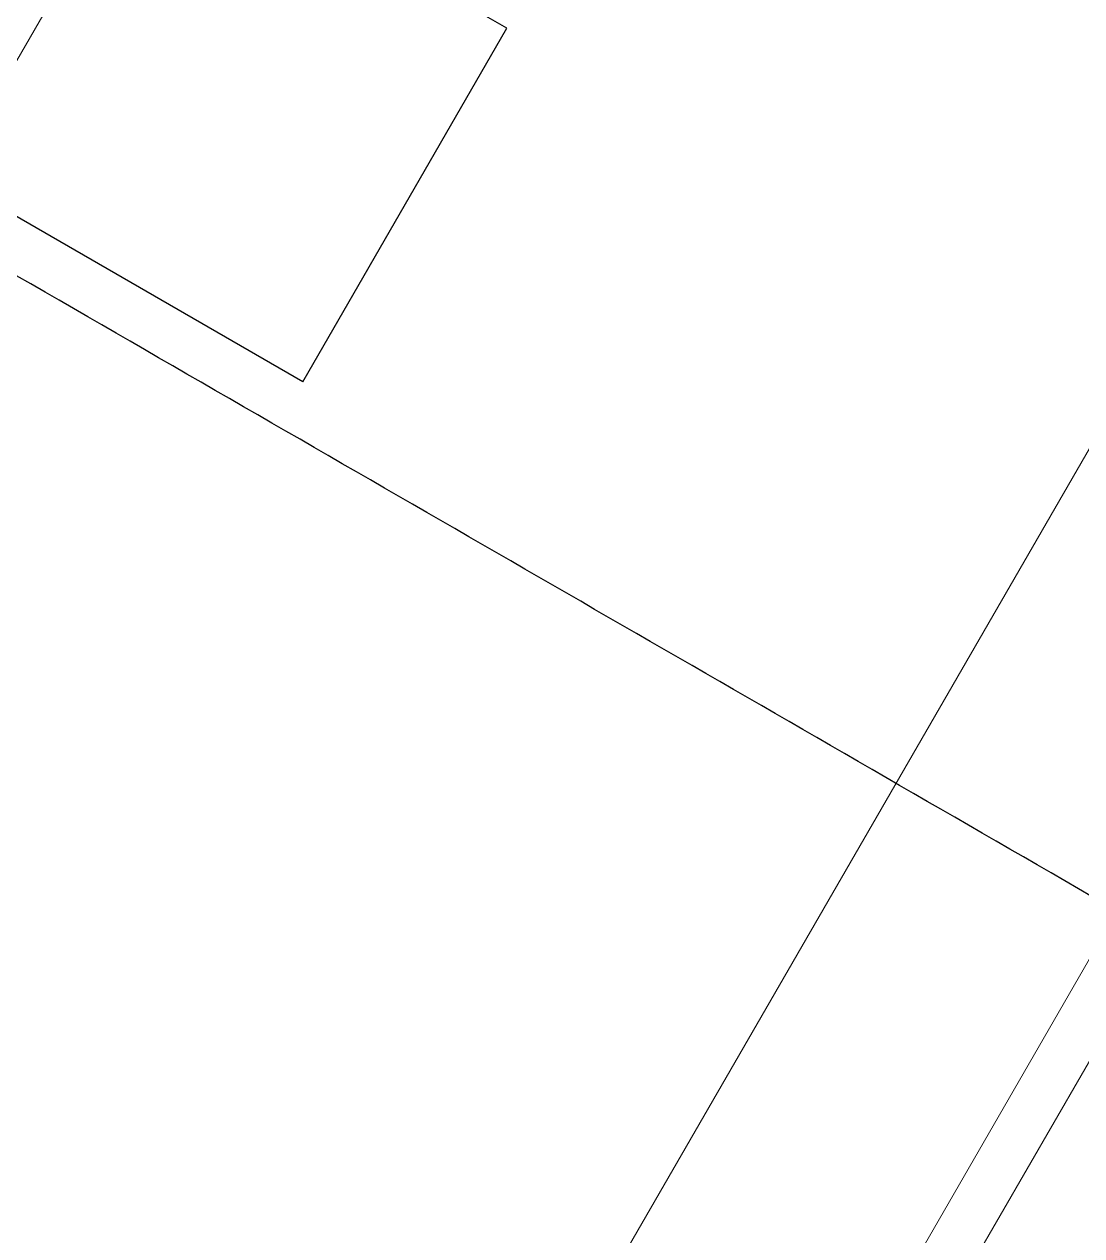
# Model space of a CAD drawing. Header units: millimetres. Extents: x 861 to 27901, y 673 to 17923.
# Drawn here: x 11334.85 to 11343.07, y 7006.65 to 7016.06 of the extents above; entities that cross this region are included whole.
import ezdxf

# ---------------------------------------------------------------- set-up
doc = ezdxf.new("R2010")
doc.units = ezdxf.units.MM
doc.header["$LTSCALE"] = 33.3
doc.linetypes.add('HIDDEN', pattern=[1.905, 1.27, -0.635])

msp = doc.modelspace()

# ---------------------------------------------------------------- linework, layer by layer
at = {"color": 1, "linetype": 'HIDDEN', "lineweight": 18}
for p, q in [((11325.1713, 6981.6657), (11359.8588, 7041.7462)), ((11327.5288, 7003.1919), (11342.7915, 7029.6277)), ((11343.3397, 7009.17), (11336.9968, 6998.1838)), ((11337.3401, 6997.9856), (11343.683, 7008.9718))]:
    msp.add_line(p, q, dxfattribs=at)
at = {"color": 7, "linetype": 'Continuous', "lineweight": 25}
for p, q in [((11338.6006, 7016.0259), (11300.149, 7038.2259)), ((11337.0149, 7013.2794), (11298.5633, 7035.4794)), ((11337.0149, 7013.2794), (11338.6006, 7016.0259))]:
    msp.add_line(p, q, dxfattribs=at)
msp.add_open_spline([(11345.9146, 7007.6834), (11343.6465, 7008.9928), (11339.1103, 7011.6118), (11332.0375, 7015.6953), (11324.85, 7019.845), (11317.5909, 7024.036), (11310.3318, 7028.2271), (11303.1443, 7032.3768), (11296.0715, 7036.4603), (11291.5353, 7039.0792), (11289.2672, 7040.3887)], degree=3, dxfattribs=at)

doc.saveas('drawing.dxf')
